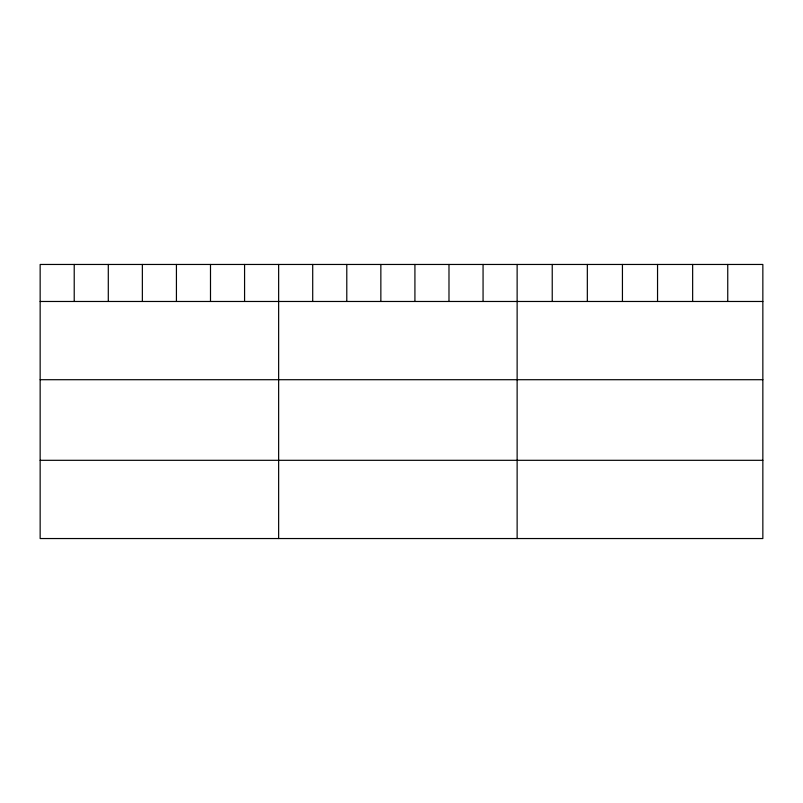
<?xml version="1.0" encoding="UTF-8"?>
<svg xmlns="http://www.w3.org/2000/svg" width="803" height="803" viewBox="0 0 803 803"><rect width="100%" height="100%" fill="white"/><g stroke="black" fill="none" stroke-linecap="round" stroke-linejoin="round"><path stroke-width="1.2" d="M762.85 301.476L762.85 538.542L40.15 538.542L40.15 264.458L762.85 264.458L762.85 301.476L40.15 301.476M40.15 379.709L762.85 379.709M40.15 460.31L762.85 460.31M727.749 264.458L727.749 301.476M692.648 264.458L692.648 301.476M657.547 264.458L657.547 301.476M622.435 264.458L622.435 301.476M587.334 264.458L587.334 301.476M552.233 264.458L552.233 301.476M517.132 264.458L517.132 538.542M483.065 264.458L483.065 301.476M448.987 264.458L448.987 301.476M414.92 264.458L414.92 301.476M380.853 264.458L380.853 301.476M346.786 264.458L346.786 301.476M312.708 264.458L312.708 301.476M278.641 264.458L278.641 538.542M244.574 264.458L244.574 301.476M210.496 264.458L210.496 301.476M176.429 264.458L176.429 301.476M142.362 264.458L142.362 301.476M108.295 264.458L108.295 301.476M74.217 264.458L74.217 301.476"/></g></svg>
